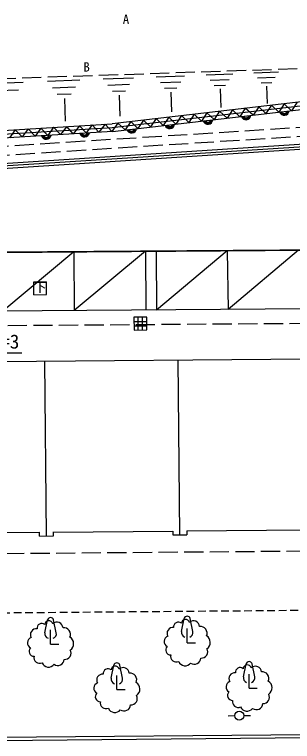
# Model space of a CAD drawing. Units: millimetres, scale not verified. Extents: x -100125 to 100125, y -69250 to 69250.
# Drawn here: x 33188 to 44038, y 16530 to 44954 of the extents above; entities that cross this region are included whole.
import ezdxf
from ezdxf.enums import TextEntityAlignment as Align

# ---------------------------------------------------------------- set-up
doc = ezdxf.new("R2010")
doc.units = ezdxf.units.MM
doc.header["$LTSCALE"] = 250
doc.linetypes.add('DASHED1', pattern=[1.8, 1.2, -0.6])
doc.linetypes.add('DASHED3', pattern=[4, 3, -1])
for name, color, linetype in [('1-0_排水', 3, 'Continuous'), ('1-1_計画', 3, 'Continuous'), ('1-2_現況白抜', 2, 'Continuous')]:
    doc.layers.add(name, color=color, linetype=linetype)
doc.styles.add('ＭＳ ゴシック', font='')
doc.styles.get('ＭＳ ゴシック').set_extended_font_data('MS Gothic')

msp = doc.modelspace()

# ---------------------------------------------------------------- linework, layer by layer
at = {"layer": '1-0_排水', "color": 4}
msp.add_line((28015.6, 31728.5), (33478.1, 31728.5), dxfattribs=at)
at = {"layer": '1-1_計画'}
for p, q in [((17240.8, 38131), (45687.9, 39976.7)), ((17253.7, 37931.4), (45708.6, 39777.7)), ((27211.1, 35617.1), (52916.9, 35803.1)), ((38297.1, 35697.3), (38297.8, 35577.3)), ((38716.1, 35700.4), (38717, 35580.4)), ((19373, 16449.3), (83574.8, 17055.7)), ((23607.7, 16609.3), (79853.8, 17140.5))]:
    msp.add_line(p, q, dxfattribs=at)
at = {"layer": '1-1_計画', "color": 2}
msp.add_line((17247.3, 38031.2), (45698.2, 39877.2), dxfattribs=at)
at = {"layer": '1-2_現況白抜'}
for p, q in [((58930.9, 43227), (36997.8, 40685.8)), ((37016.4, 40386.4), (58909.2, 42917.9)), ((40670.9, 42601.9), (41708.6, 42638.7)), ((42524, 42677.2), (43493.1, 42711.6)), ((34473.3, 42350.2), (35740.3, 42395.1)), ((36651.4, 42438.7), (37837.8, 42480.7)), ((38715.2, 42522.5), (39825.3, 42561.9)), ((40826.8, 42390.6), (41568, 42416.9)), ((42669.6, 42479.9), (43361.8, 42504.4)), ((32174.6, 42256.8), (33526.7, 42304.8)), ((34663.7, 42092.2), (35568.7, 42124.3)), ((36829.6, 42197.1), (37677.1, 42227.2)), ((38882, 42296.5), (39675, 42324.6)), ((39048.8, 42070.5), (39524.6, 42087.3)), ((40982.7, 42179.4), (41427.5, 42195.1)), ((42815.2, 42282.6), (43230.5, 42297.3)), ((43027.7, 42155.1), (43051.6, 41481)), ((32377.8, 41981.5), (33343.6, 42015.8)), ((34854, 41834.3), (35397.1, 41853.5)), ((37007.9, 41955.5), (37516.4, 41973.6)), ((37268, 41799.5), (37297.3, 40974.3)), ((39292.2, 41924.5), (39319.6, 41152.4)), ((41210.2, 42042.9), (41235.8, 41321.1)), ((35131.8, 41667.6), (35163.1, 40786.3)), ((17223.8, 39458.4), (36997.8, 40685.8)), ((17225.1, 39308.2), (37007.1, 40536.1)), ((37016.4, 40386.4), (17226.4, 39157.9)), ((35501.7, 35677.1), (32732.3, 33357)), ((35501.7, 35677.1), (35521.1, 33377.2)), ((38297.1, 35697.3), (35521.1, 33377.2)), ((38297.1, 35697.3), (38309.9, 33397.4)), ((38716.1, 35700.4), (38734.3, 33400.4)), ((41492.1, 35720.4), (38734.3, 33400.4)), ((41492.1, 35720.4), (41525, 33420.6)), ((44271.3, 35740.5), (41525, 33420.6)), ((33937.2, 34496.1), (34437.2, 34502.6)), ((33941.8, 33996.2), (33937.2, 34496.1)), ((34441.7, 34002.6), (34437.2, 34502.6)), ((33941.8, 33996.2), (34441.7, 34002.6)), ((52932.2, 33503.1), (25916.3, 33307.7)), ((38019, 32617), (38014.9, 33117)), ((38185.7, 32618.4), (38181.6, 33118.4)), ((37849.6, 32949), (38349.6, 32953.1)), ((37851, 32782.3), (38351, 32786.4)), ((18746.4, 31250.7), (81204.7, 31842.3)), ((34437.8, 24565.6), (34366.5, 31398.6)), ((39642.5, 24610.1), (39571.3, 31447.9)), ((34711.5, 24718.4), (39366.2, 24757.7)), ((39365.9, 24757.7), (39367.5, 24607.2)), ((39915.8, 24766.8), (39917.4, 24612.9)), ((39916.2, 24762.9), (44570.9, 24801.7)), ((29506.5, 24674), (34161.5, 24712.7)), ((34162.8, 24562.7), (34161.2, 24712.7)), ((34162.8, 24563.2), (34712.8, 24567.9)), ((34712.8, 24568.5), (34711.2, 24722.8)), ((39367.5, 24607.7), (39917.4, 24612.4)), ((39708, 20835.2), (39811.4, 21338.6)), ((40153, 20835.2), (40049.5, 21338.6)), ((34373.1, 20783.6), (34476.5, 21287)), ((34818, 20783.6), (34714.6, 21287)), ((34595.6, 20335.4), (34595.6, 20889.6)), ((39930.5, 20387), (39930.5, 20941.1)), ((34595.6, 20335.4), (34914, 20335.4)), ((39930.5, 20387), (40248.9, 20387)), ((36960.8, 19008.5), (37064.2, 19512)), ((37405.7, 19008.5), (37302.3, 19512)), ((42122.5, 19058.4), (42225.9, 19561.8)), ((42567.5, 19058.4), (42464, 19561.8)), ((37183.3, 18560.4), (37183.3, 19114.5)), ((42345, 18610.2), (42345, 19164.4)), ((37183.3, 18560.4), (37501.7, 18560.4)), ((42345, 18610.2), (42663.4, 18610.2)), ((41522, 17536.1), (41784.5, 17539.4)), ((42134.5, 17543.5), (42397, 17546.4))]:
    msp.add_line(p, q, dxfattribs=at)
at = {"layer": '1-2_現況白抜', "linetype": 'DASHED3'}
for p, q in [((17227.6, 38816.5), (45512.4, 40621.9)), ((17269, 38468.4), (45534.6, 40272.6)), ((25921.4, 32747.5), (74083.3, 33095.8)), ((18810.4, 23762.3), (81269.3, 24293.3))]:
    msp.add_line(p, q, dxfattribs=at)
at = {"layer": '1-2_現況白抜', "linetype": 'DASHED1'}
msp.add_line((85203.9, 21999.4), (17450.4, 21420.3), dxfattribs=at)
at = {"layer": '1-2_現況白抜'}
for points in [[(36999.2, 40535.4), (58900, 43067.8), (72929.1, 43159.2), (89910.6, 43541.6)], [(44216.9, 41522.2), (43997.7, 41193.6), (43720.1, 41464.7), (43501, 41136.2), (43223.3, 41407.1), (43004.2, 41078.7), (42726.6, 41349.5), (42507.4, 41021.3), (42189.9, 41287.4), (41980.8, 40960.4), (41693.2, 41229.8), (41484, 40903), (41196.4, 41172.3), (40987.3, 40845.5), (40699.7, 41114.7), (40490.5, 40788.1), (40203, 41057.1), (39993.8, 40730.6), (39711.9, 41000.2), (39488.3, 40672.2), (39214.9, 40942.7), (38991.4, 40614.7), (38718, 40885.1), (38494.4, 40557.3), (38221.1, 40827.5), (37997.5, 40499.8), (37724.1, 40769.9), (37500.6, 40442.3), (37222.8, 40711.9)], [(37222.8, 40711.9), (36981, 40384.2), (36723.8, 40668.8), (36481.6, 40353.2), (36224.4, 40637.8), (35982.2, 40322.2), (35725, 40606.8), (35482.8, 40291.2), (35225.6, 40575.8), (34983.4, 40260.2), (34712.9, 40543.9), (34486.9, 40229.3), (34213.8, 40513), (33987.8, 40198.4), (33714.7, 40482), (33488.7, 40167.4), (33215.6, 40451), (32989.6, 40136.4)], [(52606.7, 35800.8), (27211.1, 35617.1), (27243.5, 33317.3)]]:
    msp.add_lwpolyline(points, dxfattribs=at)
at = {"layer": '1-2_現況白抜', "linetype": 'DASHED3'}
msp.add_lwpolyline([(-49440.6, 41669.3), (-33812.6, 41798.6), (6386.8, 41916), (15138.1, 42054.7), (26486.3, 42242.2), (46570.3, 42923.5)], dxfattribs=at)
at = {"layer": '1-2_現況白抜'}
msp.add_lwpolyline([(37852.4, 32615.6), (38352.3, 32619.8), (38348.2, 33119.7), (37848.2, 33115.6)], close=True, dxfattribs=at)
msp.add_circle((41959.5, 17541.6), 175, dxfattribs=at)
for centre, radius, start, end in [((42226.8, 41031.3), 192.2, 199.27619, 353.91569), ((42221.8, 41022.2), 146.6, 202.13303, 350.09758), ((42229.2, 41010.4), 96.1, 199.27831, 353.91348), ((43716.9, 41203.6), 192.2, 199.27697, 353.91567), ((43714.1, 41193.7), 144.5, 198.82203, 353.40847), ((43719.3, 41182.7), 96.1, 199.27571, 353.91626), ((39246.6, 40686.7), 192.2, 199.27619, 353.91569), ((39247.6, 40679.5), 147.3, 200.99923, 352.42039), ((39249.1, 40665.8), 96.1, 199.27647, 353.91533), ((40736.7, 40859), 192.2, 199.27701, 353.91487), ((40735, 40856.7), 155.6, 202.64297, 350.17876), ((40739.1, 40838.1), 96.1, 199.27571, 353.91626), ((37756.6, 40514.4), 192.2, 199.27701, 353.91487), ((37750.1, 40495.2), 139.2, 194.70876, 356.43563), ((37759, 40493.5), 96.1, 199.27571, 353.91626), ((34422.9, 40267.6), 192.2, 196.23223, 350.87169), ((34415.4, 40253.6), 142.2, 196.62696, 351.64242), ((34424.2, 40246.6), 96.1, 196.23185, 350.87288), ((35920, 40360.6), 192.2, 196.23168, 350.87219), ((35919.3, 40356.1), 148.5, 196.83492, 347.16034), ((35921.3, 40339.5), 96.1, 196.23261, 350.8705), ((34595.6, 21252.9), 123.8, 16.01544, 163.98456), ((39930.5, 21304.4), 123.8, 16.01544, 163.98456), ((34246.7, 20961.7), 184.4, 49.49382, 188.73859), ((34526.5, 21088.6), 160.6, 15.21993, 175.25279), ((34843.2, 20957.4), 237.1, 3.57292, 133.00559), ((39581.6, 21013.3), 184.4, 49.49382, 188.73859), ((39861.4, 21140.2), 160.6, 15.21993, 175.25279), ((40178.1, 21009), 237.1, 3.57292, 133.00559), ((34031.9, 20710.7), 225.4, 81.69439, 210.99249), ((34561.3, 20744.9), 192.2, 168.38851, 251.26151), ((34629.8, 20744.9), 192.2, 288.73849, 11.61149), ((35114.7, 20718.5), 256, 335.02818, 97.82313), ((39366.8, 20762.3), 225.4, 81.69439, 210.99249), ((39896.3, 20796.5), 192.2, 168.38851, 251.26151), ((39964.7, 20796.5), 192.2, 288.73849, 11.61149), ((40449.6, 20770.1), 256, 335.02818, 97.82313), ((33917.5, 20385.8), 223.2, 110.65709, 240.8492), ((35198.6, 20353), 297, 303.26786, 60.07568), ((39252.4, 20437.3), 223.2, 110.65709, 240.8492), ((40533.5, 20404.6), 297, 303.26786, 60.07568), ((33946.8, 20054.5), 194, 135.36408, 271.45434), ((39281.7, 20106.1), 194, 135.36408, 271.45434), ((35148.6, 19984), 244.8, 265.5933, 29.54039), ((39504.5, 19861.6), 223.7, 166.93808, 294.99175), ((40483.5, 20035.6), 244.8, 265.5933, 29.54039), ((34169.6, 19810.1), 223.7, 166.93808, 294.99175), ((34877.1, 19751.6), 253, 234.12746, 357.35837), ((39848.5, 19759.7), 269.1, 202.00276, 323.11063), ((40212, 19803.2), 253, 234.12746, 357.35837), ((42345, 19527.7), 123.8, 16.01544, 163.98456), ((34513.6, 19708.1), 269.1, 202.00276, 323.11063), ((36834.4, 19186.7), 184.4, 49.49382, 188.73859), ((37114.2, 19313.6), 160.6, 15.21993, 175.25279), ((37183.3, 19477.8), 123.8, 16.01544, 163.98456), ((37430.9, 19182.3), 237.1, 3.57292, 133.00559), ((41996.1, 19236.5), 184.4, 49.49382, 188.73859), ((42275.9, 19363.5), 160.6, 15.21993, 175.25279), ((42592.6, 19232.2), 237.1, 3.57292, 133.00559), ((36619.6, 18935.6), 225.4, 81.69439, 210.99249), ((37702.4, 18943.5), 256, 335.02818, 97.82313), ((41781.3, 18985.5), 225.4, 81.69439, 210.99249), ((42310.8, 19019.7), 192.2, 168.38851, 251.26151), ((42379.2, 19019.7), 192.2, 288.73849, 11.61149), ((42864.1, 18993.4), 256, 335.02818, 97.82313), ((36505.2, 18610.7), 223.2, 110.65709, 240.8492), ((37149, 18969.8), 192.2, 168.38851, 251.26151), ((37217.5, 18969.8), 192.2, 288.73849, 11.61149), ((37786.3, 18578), 297, 303.26786, 60.07568), ((41666.9, 18660.6), 223.2, 110.65709, 240.8492), ((42948, 18627.8), 297, 303.26786, 60.07568), ((36534.5, 18279.5), 194, 135.36408, 271.45434), ((37736.3, 18208.9), 244.8, 265.5933, 29.54039), ((41696.2, 18329.4), 194, 135.36408, 271.45434), ((42898, 18258.8), 244.8, 265.5933, 29.54039), ((36757.3, 18035), 223.7, 166.93808, 294.99175), ((37464.8, 17976.5), 253, 234.12746, 357.35837), ((41919, 18084.9), 223.7, 166.93808, 294.99175), ((42626.5, 18026.4), 253, 234.12746, 357.35837), ((37101.3, 17933), 269.1, 202.00276, 323.11063), ((42263, 17982.9), 269.1, 202.00276, 323.11063)]:
    msp.add_arc(centre, radius, start, end, dxfattribs=at)

# ---------------------------------------------------------------- texts
at = {"layer": '1-0_排水', "color": 7, "style": 'ＭＳ ゴシック'}
msp.add_text('桝調整(450)N=3', height=549.9, dxfattribs=at).set_placement((28132.7, 31728.5), align=Align.BOTTOM_LEFT)
at = {"layer": '1-2_現況白抜', "color": 7, "style": 'ＭＳ ゴシック'}
for s, p in [('A', (37414.6, 44477.2)), ('B', (35875.9, 42612.6)), ('下', (33941, 33997.2))]:
    msp.add_text(s, height=366.6, dxfattribs=at).set_placement(p, align=Align.BOTTOM_LEFT)

doc.saveas('drawing.dxf')
